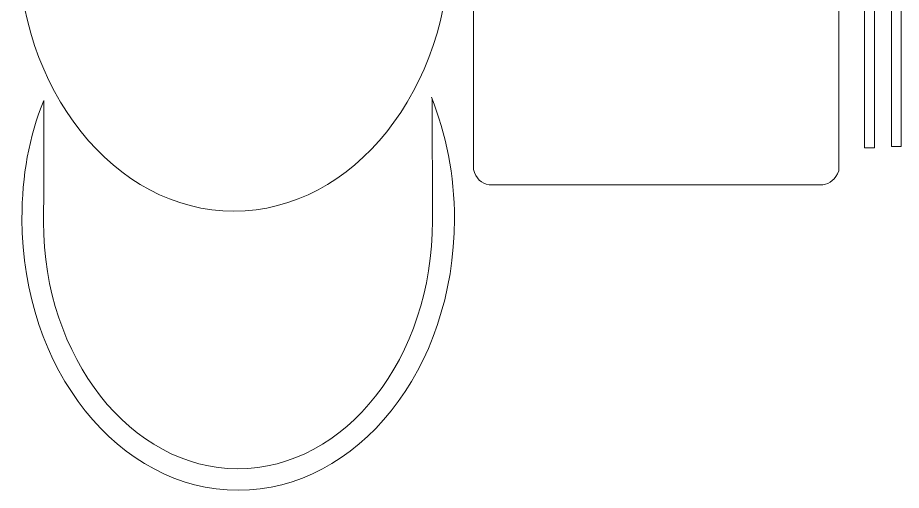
# Model space of a CAD drawing. Header units: millimetres. Extents: x -133 to 298, y -326 to 131.
# Drawn here: x 74.4 to 227.3, y -209.4 to -127.6 of the extents above; entities that cross this region are included whole.
import ezdxf

# ---------------------------------------------------------------- set-up
doc = ezdxf.new("R2010")
doc.units = ezdxf.units.MM
doc.header["$MEASUREMENT"] = 0
doc.layers.add('Layer 1', color=7, linetype='Continuous')

msp = doc.modelspace()

# ---------------------------------------------------------------- linework, layer by layer
at = {"layer": 'Layer 1', "color": 250, "lineweight": 9}
for points in [[(220.95, -150.1438), (222.6712, -150.1438), (222.6712, -71.7518), (220.95, -71.7518), (220.95, -150.1438)], [(225.6194, -149.8789), (227.3406, -149.8789), (227.3406, -71.4869), (225.6194, -71.4869), (225.6194, -149.8789)]]:
    msp.add_lwpolyline(points, close=True, dxfattribs=at)
msp.add_ellipse((111.8327, -114.1703), major_axis=(0, 46.912), ratio=0.79767437, dxfattribs=at)
for points, knots in [([(156.0185, -156.5165), (156.0185, -156.5165), (213.763, -156.5165), (213.763, -156.5165), (213.763, -156.5165), (215.0022, -156.3576), (215.9202, -155.556), (216.5169, -154.1116), (216.5169, -154.1116), (216.5169, -154.1116), (216.5169, -71.4739), (216.5169, -71.4739), (216.5169, -71.4739), (216.0488, -69.8521), (216.119, -69.5755), (213.9506, -69.1098), (213.9506, -69.1098), (213.9506, -69.1098), (156.3194, -69.1097), (156.3194, -69.1097), (156.3194, -69.1097), (155.3822, -68.881), (152.8831, -70.4978), (153.2838, -72.1582), (153.2838, -72.1582), (153.2838, -72.1582), (153.2838, -153.8768), (153.2838, -153.8768), (153.2838, -153.8768), (153.7743, -155.366), (154.5987, -156.372), (156.0185, -156.5165)], [0, 0, 0, 0, 0.11111111, 0.11111111, 0.11111111, 0.11111111, 0.22222222, 0.22222222, 0.22222222, 0.22222222, 0.33333333, 0.33333333, 0.33333333, 0.33333333, 0.44444444, 0.44444444, 0.44444444, 0.44444444, 0.55555556, 0.55555556, 0.55555556, 0.55555556, 0.66666667, 0.66666667, 0.66666667, 0.66666667, 0.77777778, 0.77777778, 0.77777778, 0.77777778, 1, 1, 1, 1]), ([(146.0134, -141.3576), (148.5638, -147.6981), (150.0004, -154.8629), (150.0004, -162.4472), (150.0004, -162.4472), (150.0004, -188.3517), (133.2431, -209.3593), (112.5796, -209.3593), (112.5796, -209.3593), (91.9167, -209.3593), (75.1594, -188.3517), (75.1594, -162.4472), (75.1594, -162.4472), (75.1594, -154.8606), (76.369, -148.2695), (78.9208, -141.9277)], [0, 0, 0, 0, 0.2, 0.2, 0.2, 0.2, 0.4, 0.4, 0.4, 0.4, 0.6, 0.6, 0.6, 0.6, 1, 1, 1, 1]), ([(78.9208, -141.9277), (78.9208, -141.9277), (78.9208, -157.7485), (78.9208, -157.7485), (78.9208, -157.7485), (78.9208, -161.337), (78.8987, -158.8753), (78.8808, -162.7382), (78.8808, -162.7382), (78.8805, -162.81), (78.8803, -162.8818), (78.8803, -162.9536), (78.8803, -162.9536), (78.8643, -186.403), (94.0094, -205.6284), (112.5374, -205.6284), (112.5374, -205.6284), (131.1225, -205.6284), (146.2566, -186.4219), (146.1944, -162.7382), (146.1944, -162.7382), (146.1944, -162.7382), (146.139, -141.6725), (146.139, -141.6725)], [0, 0, 0, 0, 0.14285714, 0.14285714, 0.14285714, 0.14285714, 0.28571429, 0.28571429, 0.28571429, 0.28571429, 0.42857143, 0.42857143, 0.42857143, 0.42857143, 0.57142857, 0.57142857, 0.57142857, 0.57142857, 0.71428571, 0.71428571, 0.71428571, 0.71428571, 1, 1, 1, 1])]:
    msp.add_open_spline(points, degree=3, knots=knots, dxfattribs=at)

doc.saveas('drawing.dxf')
